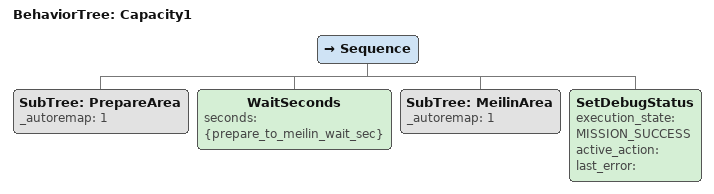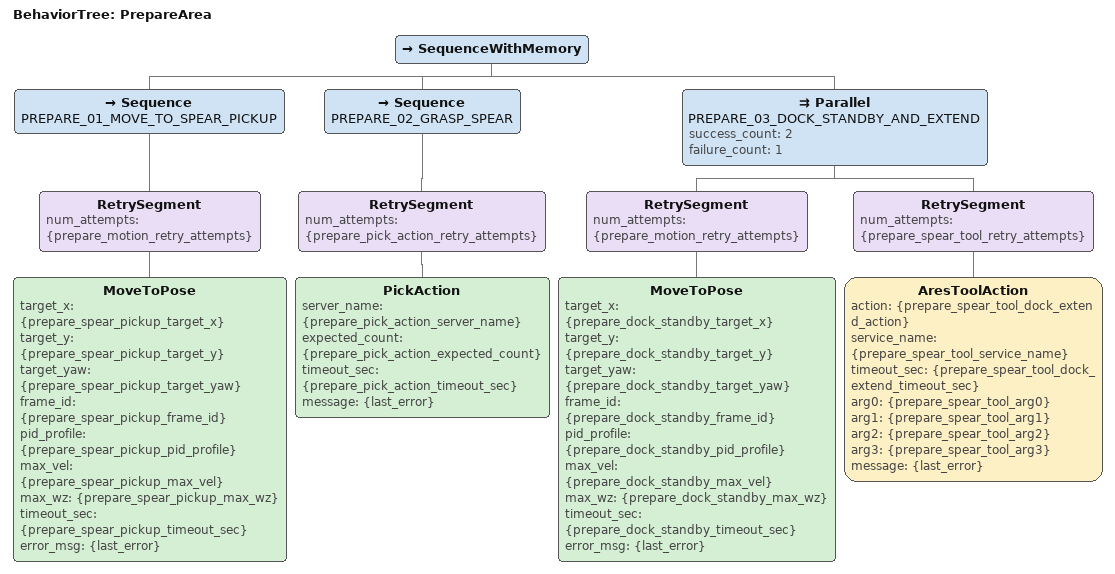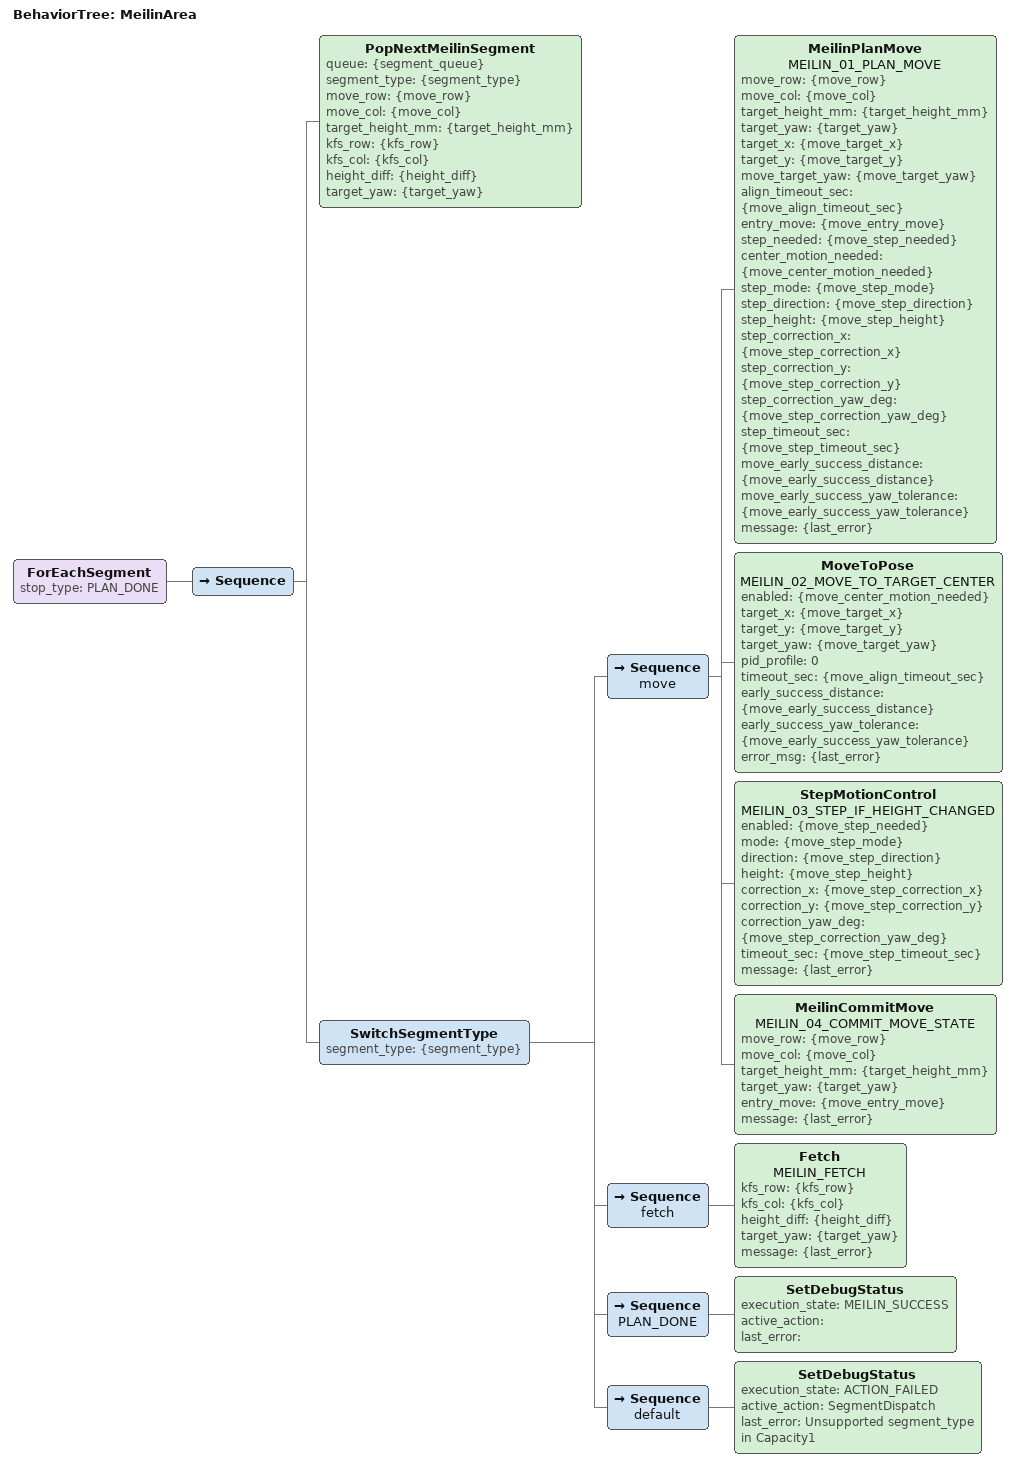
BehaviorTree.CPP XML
<?xml version="1.0"?>
<!--
  capacity_1.xml - 前两区独立执行树

  适用场景: 只执行 PrepareArea -> 等待 -> MeilinArea，不进入 FinalArea。
  固定参数来自 param_config 的 prepare_area.* 与 meilin_area.* 字段。
-->
<root BTCPP_format="4" main_tree_to_execute="Capacity1">

  <BehaviorTree ID="Capacity1">
    <Sequence>
      <SubTree ID="PrepareArea" _autoremap="1" />
      <WaitSeconds seconds="{prepare_to_meilin_wait_sec}"/>
      <SubTree ID="MeilinArea" _autoremap="1" />
      <SetDebugStatus execution_state="MISSION_SUCCESS" active_action="" last_error=""/>
    </Sequence>
  </BehaviorTree>

  <BehaviorTree ID="PrepareArea">
    <SequenceWithMemory>

      <Sequence name="PREPARE_01_MOVE_TO_SPEAR_PICKUP">
        <RetrySegment num_attempts="{prepare_motion_retry_attempts}">
          <MoveToPose target_x="{prepare_spear_pickup_target_x}"
                      target_y="{prepare_spear_pickup_target_y}"
                      target_yaw="{prepare_spear_pickup_target_yaw}"
                      frame_id="{prepare_spear_pickup_frame_id}"
                      pid_profile="{prepare_spear_pickup_pid_profile}"
                      max_vel="{prepare_spear_pickup_max_vel}"
                      max_wz="{prepare_spear_pickup_max_wz}"
                      timeout_sec="{prepare_spear_pickup_timeout_sec}"
                      error_msg="{last_error}"/>
        </RetrySegment>
      </Sequence>

      <Sequence name="PREPARE_02_GRASP_SPEAR">
        <RetrySegment num_attempts="{prepare_pick_action_retry_attempts}">
          <PickAction server_name="{prepare_pick_action_server_name}"
                      expected_count="{prepare_pick_action_expected_count}"
                      timeout_sec="{prepare_pick_action_timeout_sec}"
                      message="{last_error}"/>
        </RetrySegment>
      </Sequence>

      <Parallel name="PREPARE_03_DOCK_STANDBY_AND_EXTEND"
                success_count="2"
                failure_count="1">
        <RetrySegment num_attempts="{prepare_motion_retry_attempts}">
          <MoveToPose target_x="{prepare_dock_standby_target_x}"
                      target_y="{prepare_dock_standby_target_y}"
                      target_yaw="{prepare_dock_standby_target_yaw}"
                      frame_id="{prepare_dock_standby_frame_id}"
                      pid_profile="{prepare_dock_standby_pid_profile}"
                      max_vel="{prepare_dock_standby_max_vel}"
                      max_wz="{prepare_dock_standby_max_wz}"
                      timeout_sec="{prepare_dock_standby_timeout_sec}"
                      error_msg="{last_error}"/>
        </RetrySegment>

        <RetrySegment num_attempts="{prepare_spear_tool_retry_attempts}">
          <AresToolAction action="{prepare_spear_tool_dock_extend_action}"
                          service_name="{prepare_spear_tool_service_name}"
                          timeout_sec="{prepare_spear_tool_dock_extend_timeout_sec}"
                          arg0="{prepare_spear_tool_arg0}"
                          arg1="{prepare_spear_tool_arg1}"
                          arg2="{prepare_spear_tool_arg2}"
                          arg3="{prepare_spear_tool_arg3}"
                          message="{last_error}"/>
        </RetrySegment>
      </Parallel>

    </SequenceWithMemory>
  </BehaviorTree>

  <BehaviorTree ID="MeilinArea">
    <ForEachSegment stop_type="PLAN_DONE">
      <Sequence>
        <PopNextMeilinSegment queue="{segment_queue}"
                              segment_type="{segment_type}"
                              move_row="{move_row}"
                              move_col="{move_col}"
                              target_height_mm="{target_height_mm}"
                              kfs_row="{kfs_row}"
                              kfs_col="{kfs_col}"
                              height_diff="{height_diff}"
                              target_yaw="{target_yaw}"/>
        <SwitchSegmentType segment_type="{segment_type}">

          <Sequence name="move">
            <MeilinPlanMove name="MEILIN_01_PLAN_MOVE"
                            move_row="{move_row}"
                            move_col="{move_col}"
                            target_height_mm="{target_height_mm}"
                            target_yaw="{target_yaw}"
                            target_x="{move_target_x}"
                            target_y="{move_target_y}"
                            move_target_yaw="{move_target_yaw}"
                            align_timeout_sec="{move_align_timeout_sec}"
                            entry_move="{move_entry_move}"
                            step_needed="{move_step_needed}"
                            center_motion_needed="{move_center_motion_needed}"
                            step_mode="{move_step_mode}"
                            step_direction="{move_step_direction}"
                            step_height="{move_step_height}"
                            step_correction_x="{move_step_correction_x}"
                            step_correction_y="{move_step_correction_y}"
                            step_correction_yaw_deg="{move_step_correction_yaw_deg}"
                            step_timeout_sec="{move_step_timeout_sec}"
                            move_early_success_distance="{move_early_success_distance}"
                            move_early_success_yaw_tolerance="{move_early_success_yaw_tolerance}"
                            message="{last_error}"/>

            <MoveToPose name="MEILIN_02_MOVE_TO_TARGET_CENTER"
                        enabled="{move_center_motion_needed}"
                        target_x="{move_target_x}"
                        target_y="{move_target_y}"
                        target_yaw="{move_target_yaw}"
                        pid_profile="0"
                        timeout_sec="{move_align_timeout_sec}"
                        early_success_distance="{move_early_success_distance}"
                        early_success_yaw_tolerance="{move_early_success_yaw_tolerance}"
                        error_msg="{last_error}"/>

            <StepMotionControl name="MEILIN_03_STEP_IF_HEIGHT_CHANGED"
                               enabled="{move_step_needed}"
                               mode="{move_step_mode}"
                               direction="{move_step_direction}"
                               height="{move_step_height}"
                               correction_x="{move_step_correction_x}"
                               correction_y="{move_step_correction_y}"
                               correction_yaw_deg="{move_step_correction_yaw_deg}"
                               timeout_sec="{move_step_timeout_sec}"
                               message="{last_error}"/>

            <MeilinCommitMove name="MEILIN_04_COMMIT_MOVE_STATE"
                              move_row="{move_row}"
                              move_col="{move_col}"
                              target_height_mm="{target_height_mm}"
                              target_yaw="{target_yaw}"
                              entry_move="{move_entry_move}"
                              message="{last_error}"/>
          </Sequence>

          <Sequence name="fetch">
            <Fetch name="MEILIN_FETCH"
                   kfs_row="{kfs_row}"
                   kfs_col="{kfs_col}"
                   height_diff="{height_diff}"
                   target_yaw="{target_yaw}"
                   message="{last_error}"/>
          </Sequence>

          <Sequence name="PLAN_DONE">
            <SetDebugStatus execution_state="MEILIN_SUCCESS" active_action="" last_error=""/>
          </Sequence>

          <Sequence name="default">
            <SetDebugStatus execution_state="ACTION_FAILED" active_action="SegmentDispatch"
                            last_error="Unsupported segment_type in Capacity1"/>
          </Sequence>

        </SwitchSegmentType>
      </Sequence>
    </ForEachSegment>
  </BehaviorTree>

</root>
